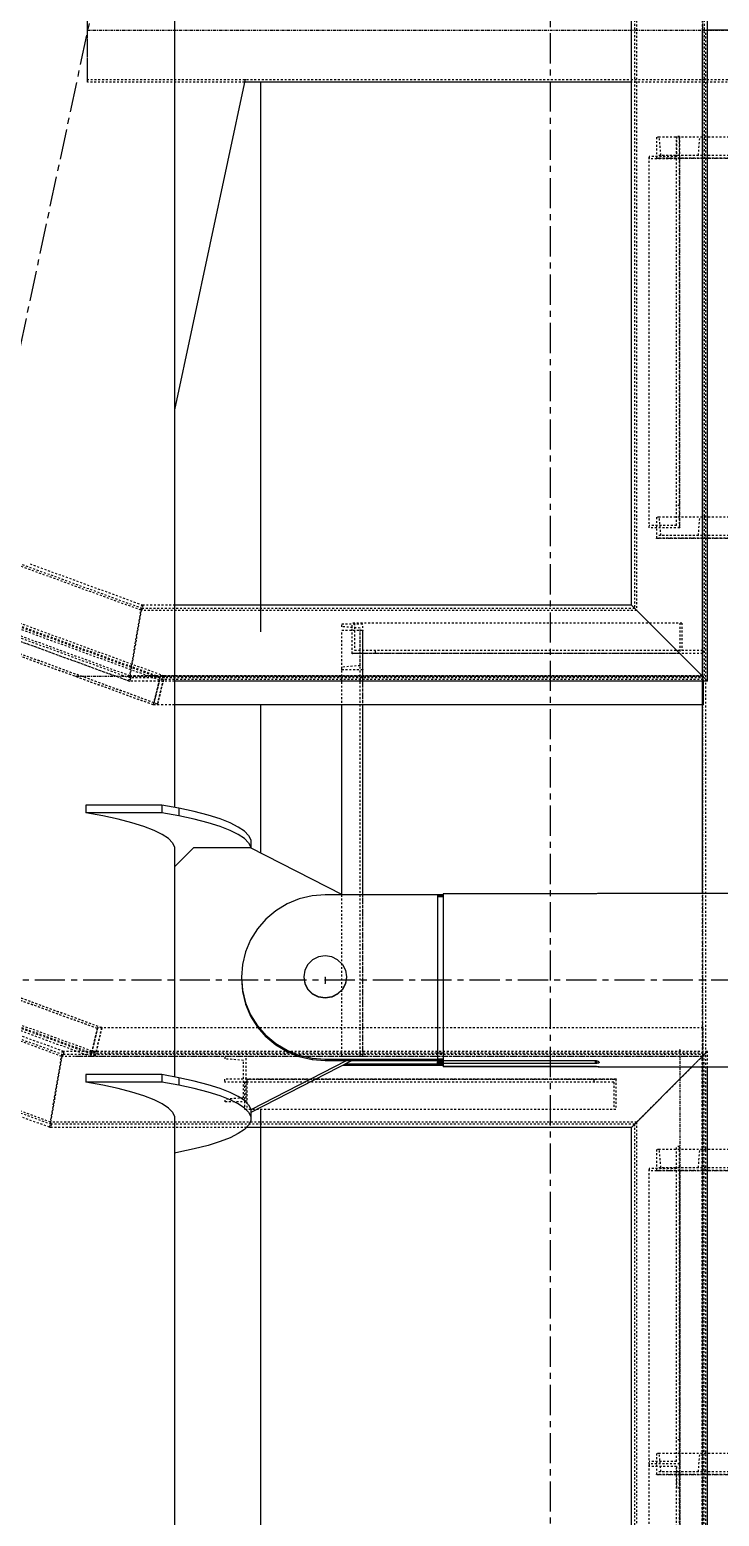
# Model space of a CAD drawing. Header units: millimetres. Extents: x 5143 to 30813, y 232 to 21408.
# Drawn here: x 11878.1 to 12059.4, y 17239.3 to 17630.4 of the extents above; entities that cross this region are included whole.
import ezdxf

# ---------------------------------------------------------------- set-up
doc = ezdxf.new("R2010")
doc.units = ezdxf.units.MM
doc.header["$LTSCALE"] = 0.25
for name, pattern in [('CENTER', [50.8, 31.75, -6.35, 6.35, -6.35]), ('XKITLINE00', [0]), ('XKITLINE02', [4, 2, -2]), ('XKITLINE03', [6, 3, -1, 1, -1])]:
    doc.linetypes.add(name, pattern=pattern)

msp = doc.modelspace()

# ---------------------------------------------------------------- linework, layer by layer
at = {"color": 1, "linetype": 'XKITLINE03'}
for p, q in [((12055.02, 19330.99), (12055.02, 17630.24)), ((11893.35, 17630.24), (12316.66, 17630.24)), ((12055.02, 17630.24), (12055.02, 17151.06)), ((12042.99, 17596.59), (12166.99, 17596.59)), ((12048.99, 17596.42), (12048.99, 17499.34)), ((12042.99, 17496.59), (12166.99, 17496.59)), ((11965.67, 17360.27), (11965.67, 17472.27)), ((12049.01, 17466.27), (11962.92, 17466.25)), ((11890.25, 17460.27), (12055.17, 17460.27)), ((12049.01, 17361.99), (12049.01, 17146.24)), ((12055.17, 17360.27), (11890.25, 17360.27)), ((11935.17, 17354.28), (12032.26, 17354.28)), ((12042.99, 17330.28), (12166.99, 17330.28)), ((12048.99, 17330.11), (12048.99, 17253.03)), ((12048.99, 17253.03), (12048.99, 17175.94)), ((12042.99, 17250.28), (12166.99, 17250.28))]:
    msp.add_line(p, q, dxfattribs=at)
at = {"color": 3, "linetype": 'XKITLINE02'}
for p, q in [((12055.02, 17630.24), (12055.02, 19043.1)), ((11893.35, 17617.19), (11893.35, 17643.89)), ((11893.35, 17616.59), (11893.35, 17643.54)), ((12037.69, 17642.74), (12037.69, 17477.59)), ((12054.93, 17642.74), (12054.93, 17460.35)), ((12037.16, 17641.93), (12037.16, 17478.12)), ((12055.46, 17641.93), (12055.46, 17459.82)), ((12062.52, 17630.24), (12055.02, 17630.24)), ((12062.52, 17630.24), (12055.02, 17630.24)), ((12055.02, 17430.66), (12055.02, 17630.24)), ((12055.87, 17151.06), (12055.87, 17630.24)), ((12316.66, 17617.19), (11893.35, 17617.19)), ((11934.6, 17616.59), (11893.35, 17616.59)), ((12062.52, 17616.59), (12036.31, 17616.59)), ((12042.99, 17596.59), (12042.99, 17602.09)), ((12166.99, 17602.09), (12042.99, 17602.09)), ((12043.67, 17602.09), (12042.99, 17602.09)), ((12042.99, 17596.59), (12042.99, 17602.09)), ((12044.06, 17597.29), (12043.67, 17602.09)), ((12048.99, 17602.24), (12048.19, 17602.24)), ((12048.19, 17602.24), (12048.19, 17597.01)), ((12048.19, 17499.92), (12048.19, 17602.24)), ((12048.99, 17602.24), (12048.99, 17596.42)), ((12048.99, 17499.34), (12048.99, 17602.24)), ((12053.93, 17597.29), (12054.31, 17602.09)), ((12054.99, 17602.09), (12054.31, 17602.09)), ((12054.99, 17596.59), (12054.99, 17602.09)), ((12048.19, 17597.01), (12040.99, 17597.01)), ((12040.99, 17597.01), (12040.99, 17596.42)), ((12040.99, 17499.34), (12040.99, 17597.01)), ((12048.99, 17596.42), (12040.99, 17596.42)), ((12166.99, 17597.29), (12042.99, 17597.29)), ((12166.99, 17596.59), (12042.99, 17596.59)), ((12054.99, 17596.59), (12042.99, 17596.59)), ((12053.93, 17597.29), (12044.06, 17597.29)), ((11907.41, 17477.64), (11653.2, 17570.49)), ((11907.74, 17478.08), (11653.84, 17570.82)), ((11904.49, 17460.36), (11649.65, 17553.43)), ((11904.64, 17459.73), (11650.08, 17552.71)), ((11912.26, 17459.24), (11657.36, 17552.32)), ((11912.38, 17460.06), (11657.38, 17553.17)), ((11913.25, 17459.45), (11658.86, 17552.35)), ((11913.53, 17460.3), (11659.12, 17553.2)), ((11910.64, 17452.74), (11656.24, 17545.64)), ((11911.7, 17452.96), (11657.83, 17545.67)), ((11911.75, 17452.97), (11657.9, 17545.67)), ((11904.22, 17458.98), (11763.8, 17510.27)), ((11910.59, 17452.73), (11763.8, 17506.33)), ((12042.99, 17496.59), (12042.99, 17502.09)), ((12166.99, 17502.09), (12042.99, 17502.09)), ((12043.67, 17502.09), (12042.99, 17502.09)), ((12042.99, 17496.59), (12042.99, 17502.09)), ((12044.06, 17497.29), (12043.67, 17502.09)), ((12048.99, 17505.15), (12048.19, 17505.15)), ((12053.93, 17497.29), (12054.31, 17502.09)), ((12054.99, 17502.09), (12054.31, 17502.09)), ((12054.99, 17496.59), (12054.99, 17502.09)), ((12048.19, 17499.92), (12040.99, 17499.92)), ((12048.99, 17499.34), (12040.99, 17499.34)), ((12166.99, 17497.29), (12042.99, 17497.29)), ((12166.99, 17496.59), (12042.99, 17496.59)), ((12054.99, 17496.59), (12042.99, 17496.59)), ((12053.93, 17497.29), (12044.06, 17497.29)), ((11907.89, 17478.93), (11878.14, 17489.8)), ((11904.22, 17458.98), (11907.61, 17479.03)), ((11904.22, 17458.97), (11907.59, 17478.97)), ((11907.74, 17478.12), (11907.39, 17477.59)), ((11907.74, 17478.08), (11907.41, 17477.64)), ((12036.31, 17478.97), (11907.59, 17478.97)), ((11907.89, 17478.97), (11907.74, 17478.12)), ((11907.89, 17478.93), (11907.74, 17478.08)), ((12037.16, 17478.12), (11907.74, 17478.12)), ((11907.41, 17477.64), (11904.49, 17460.36)), ((11907.39, 17477.59), (11904.49, 17460.35)), ((12037.69, 17477.59), (11907.39, 17477.59)), ((12049.61, 17474.27), (11962.92, 17474.25)), ((11962.92, 17466.25), (11962.92, 17474.25)), ((11963.53, 17474.25), (11963.53, 17467.05)), ((12049.01, 17474.27), (12049.01, 17466.27)), ((12049.61, 17474.27), (12049.61, 17467.07)), ((11904.5, 17458.88), (11865, 17473.31)), ((11965.67, 17473.99), (11960.17, 17473.99)), ((11960.17, 17473.31), (11960.17, 17473.99)), ((11964.97, 17472.93), (11960.17, 17473.31)), ((11960.17, 17360.27), (11960.17, 17472.27)), ((11965.67, 17472.27), (11960.17, 17472.27)), ((11964.97, 17463.05), (11964.97, 17472.93)), ((11964.97, 17360.27), (11964.97, 17472.27)), ((11965.67, 17461.99), (11965.67, 17473.99)), ((11965.67, 17360.27), (11965.67, 17472.27)), ((12055.07, 17466.27), (11962.92, 17466.25)), ((12055.07, 17467.07), (11963.53, 17467.05)), ((11968.99, 17467.06), (11968.99, 17466.26)), ((12055.07, 17467.07), (12055.07, 17466.27)), ((11964.97, 17463.05), (11960.17, 17462.67)), ((11960.17, 17461.99), (11960.17, 17462.67)), ((11965.67, 17466.26), (11962.92, 17466.25)), ((11904.25, 17458.97), (11904.22, 17458.98)), ((11916.2, 17458.97), (11904.22, 17458.97)), ((11904.49, 17460.36), (11904.64, 17459.73)), ((11904.49, 17460.35), (11904.66, 17459.82)), ((12054.93, 17460.35), (11904.49, 17460.35)), ((11904.64, 17459.73), (11904.5, 17458.88)), ((11904.66, 17459.82), (11904.51, 17458.97)), ((12055.46, 17459.82), (11904.66, 17459.82)), ((11912.43, 17460.27), (11910.59, 17452.77)), ((11912.38, 17460.06), (11910.59, 17452.73)), ((11912.3, 17459.42), (11910.64, 17452.77)), ((11912.26, 17459.24), (11910.64, 17452.74)), ((11913.24, 17459.42), (11911.65, 17452.77)), ((11913.53, 17460.27), (11911.69, 17452.77)), ((11913.25, 17459.45), (11911.7, 17452.96)), ((11911.75, 17452.97), (11913.53, 17460.3)), ((11913.25, 17459.45), (11912.26, 17459.24)), ((12055.17, 17459.42), (11912.3, 17459.42)), ((11913.53, 17460.3), (11912.38, 17460.06)), ((12055.17, 17460.27), (11912.43, 17460.27)), ((11965.67, 17461.99), (11960.17, 17461.99)), ((12055.17, 17460.27), (12055.17, 17452.77)), ((12055.17, 17452.77), (12055.17, 17460.27)), ((12055.17, 17459.42), (12055.17, 17452.77)), ((11886.55, 17360.27), (11632.6, 17453.08)), ((11886.91, 17360.7), (11633.27, 17453.4)), ((11894.41, 17361.1), (11640.14, 17454.02)), ((11895.35, 17360.47), (11641.67, 17453.17)), ((11895.46, 17361.29), (11641.69, 17454.02)), ((11910.64, 17452.77), (11910.59, 17452.77)), ((11916.2, 17452.77), (11910.59, 17452.77)), ((11910.64, 17452.74), (11910.59, 17452.73)), ((11911.69, 17452.77), (11911.65, 17452.77)), ((11911.75, 17452.97), (11911.7, 17452.96)), ((12055.17, 17452.77), (12055.17, 17452.77)), ((11883.6, 17342.99), (11628.99, 17436.05)), ((11883.77, 17342.36), (11629.44, 17435.32)), ((11897.08, 17367.82), (11763.8, 17416.53)), ((11897.03, 17367.81), (11763.8, 17416.5)), ((11895.92, 17367.61), (11763.8, 17415.89)), ((11895.86, 17367.6), (11763.8, 17415.86)), ((11894.13, 17360.25), (11763.8, 17407.88)), ((11887.06, 17361.55), (11763.8, 17406.6)), ((11960.17, 17360.27), (11960.17, 17402.8)), ((11965.67, 17360.27), (11965.67, 17402.73)), ((12055.02, 17151.06), (12055.02, 17403.13)), ((11883.33, 17341.62), (11733.38, 17396.42)), ((11895.86, 17367.6), (11894.13, 17360.25)), ((11895.91, 17367.77), (11894.14, 17360.27)), ((11895.92, 17367.61), (11894.41, 17361.1)), ((11895.96, 17367.77), (11894.42, 17361.12)), ((11897.08, 17367.77), (11895.3, 17360.27)), ((11897.08, 17367.82), (11895.35, 17360.47)), ((11897.03, 17367.77), (11895.42, 17361.12)), ((11897.03, 17367.81), (11895.46, 17361.29)), ((11895.92, 17367.61), (11895.86, 17367.6)), ((12055.17, 17367.77), (11895.91, 17367.77)), ((11897.08, 17367.82), (11897.03, 17367.81)), ((12055.17, 17360.27), (12055.17, 17367.77)), ((12055.17, 17360.27), (12055.17, 17367.77)), ((11883.33, 17341.62), (11886.75, 17361.66)), ((11883.33, 17341.59), (11886.73, 17361.59)), ((11886.91, 17360.74), (11886.53, 17360.21)), ((11886.91, 17360.7), (11886.55, 17360.27)), ((12056.31, 17361.59), (11886.73, 17361.59)), ((11887.05, 17361.59), (11886.91, 17360.74)), ((11887.06, 17361.55), (11886.91, 17360.7)), ((12055.46, 17360.74), (11886.91, 17360.74)), ((11895.46, 17361.29), (11894.41, 17361.1)), ((12055.17, 17361.12), (11894.42, 17361.12)), ((12036.31, 17341.59), (12056.31, 17361.59)), ((12052.14, 17357.43), (12056.31, 17361.59)), ((12055.46, 17360.74), (12054.93, 17360.21)), ((12055.46, 17360.74), (12054.93, 17360.21)), ((12055.17, 17361.12), (12055.17, 17361.12)), ((12056.31, 17361.59), (12055.46, 17360.74)), ((12056.31, 17361.59), (12055.46, 17360.74)), ((12055.46, 17150.24), (12055.46, 17360.74)), ((12056.31, 17361.59), (12056.31, 17361.59)), ((12056.31, 17150.17), (12056.31, 17361.59)), ((11886.55, 17360.27), (11883.6, 17342.99)), ((11886.53, 17360.21), (11883.6, 17342.97)), ((12054.93, 17360.21), (11886.53, 17360.21)), ((11895.35, 17360.47), (11894.13, 17360.25)), ((12055.17, 17360.27), (11894.14, 17360.27)), ((11935.01, 17360.27), (11929.51, 17360.27)), ((11929.51, 17359.59), (11929.51, 17360.27)), ((11934.31, 17359.21), (11929.51, 17359.59)), ((11934.31, 17349.34), (11934.31, 17359.21)), ((11935.01, 17348.27), (11935.01, 17360.27)), ((11965.67, 17360.27), (11960.17, 17360.27)), ((12037.69, 17342.97), (12054.93, 17360.21)), ((12037.69, 17342.97), (12054.93, 17360.21)), ((12054.93, 17150.18), (12054.93, 17360.21)), ((12055.17, 17360.27), (12055.17, 17360.27)), ((12032.26, 17354.28), (11929.36, 17354.28)), ((11929.36, 17354.28), (11929.36, 17353.48)), ((12031.68, 17353.48), (11929.36, 17353.48)), ((11934.59, 17353.48), (11934.59, 17346.28)), ((11935.17, 17354.28), (11935.17, 17346.28)), ((12026.45, 17354.28), (12026.45, 17353.48)), ((12031.68, 17353.48), (12031.68, 17346.28)), ((12032.26, 17354.28), (12032.26, 17346.28)), ((11934.31, 17349.34), (11929.51, 17348.95)), ((11929.51, 17348.27), (11929.51, 17348.95)), ((11935.01, 17348.27), (11929.51, 17348.27)), ((12032.26, 17346.28), (11934.59, 17346.28)), ((11883.41, 17341.59), (11883.33, 17341.62)), ((11883.63, 17341.51), (11883.33, 17341.62)), ((11935.13, 17341.59), (11883.33, 17341.59)), ((11883.6, 17342.99), (11883.77, 17342.36)), ((11883.6, 17342.97), (11883.79, 17342.44)), ((12037.69, 17342.97), (11883.6, 17342.97)), ((11883.77, 17342.36), (11883.63, 17341.51)), ((11883.79, 17342.44), (11883.64, 17341.59)), ((12037.16, 17342.44), (11883.79, 17342.44)), ((12037.16, 17342.44), (12036.31, 17341.59)), ((12037.16, 17342.44), (12036.31, 17341.59)), ((12036.31, 17341.59), (12036.31, 17341.59)), ((12036.31, 17341.59), (12036.31, 17341.59)), ((12037.69, 17342.97), (12037.16, 17342.44)), ((12037.69, 17342.97), (12037.16, 17342.44)), ((12037.16, 17342.44), (12037.16, 17150.24)), ((12037.69, 17342.97), (12037.69, 17150.18)), ((12042.99, 17330.28), (12042.99, 17335.78)), ((12166.99, 17335.78), (12042.99, 17335.78)), ((12043.67, 17335.78), (12042.99, 17335.78)), ((12042.99, 17330.28), (12042.99, 17335.78)), ((12044.06, 17330.98), (12043.67, 17335.78)), ((12048.99, 17336.51), (12048.19, 17336.51)), ((12048.19, 17330.75), (12048.19, 17336.51)), ((12048.99, 17330.11), (12048.99, 17336.51)), ((12053.93, 17330.98), (12054.31, 17335.78)), ((12054.99, 17335.78), (12054.31, 17335.78)), ((12054.99, 17330.28), (12054.99, 17335.78)), ((12048.19, 17330.75), (12040.99, 17330.75)), ((12040.99, 17330.75), (12040.99, 17330.11)), ((12040.99, 17253.03), (12040.99, 17330.75)), ((12048.99, 17330.11), (12040.99, 17330.11)), ((12166.99, 17330.98), (12042.99, 17330.98)), ((12166.99, 17330.28), (12042.99, 17330.28)), ((12054.99, 17330.28), (12042.99, 17330.28)), ((12053.93, 17330.98), (12044.06, 17330.98)), ((12048.19, 17253.67), (12048.19, 17330.98)), ((12048.99, 17253.03), (12048.99, 17330.98)), ((12048.99, 17259.42), (12048.19, 17259.42)), ((12042.99, 17250.28), (12042.99, 17255.78)), ((12166.99, 17255.78), (12042.99, 17255.78)), ((12043.67, 17255.78), (12042.99, 17255.78)), ((12042.99, 17250.28), (12042.99, 17255.78)), ((12044.06, 17250.98), (12043.67, 17255.78)), ((12053.93, 17250.98), (12054.31, 17255.78)), ((12054.99, 17255.78), (12054.31, 17255.78)), ((12054.99, 17250.28), (12054.99, 17255.78)), ((12048.19, 17253.67), (12040.99, 17253.67)), ((12040.99, 17253.03), (12040.99, 17252.39)), ((12048.99, 17253.03), (12040.99, 17253.03)), ((12040.99, 17175.3), (12040.99, 17253.03)), ((12048.99, 17253.03), (12040.99, 17253.03)), ((12048.19, 17252.39), (12040.99, 17252.39)), ((12048.19, 17252.39), (12048.19, 17246.63)), ((12048.19, 17169.54), (12048.19, 17252.39)), ((12048.99, 17246.63), (12048.99, 17253.03)), ((12166.99, 17250.98), (12042.99, 17250.98)), ((12166.99, 17250.28), (12042.99, 17250.28)), ((12054.99, 17250.28), (12042.99, 17250.28)), ((12053.93, 17250.98), (12044.06, 17250.98)), ((12048.99, 17169.54), (12048.99, 17250.98)), ((12048.99, 17246.63), (12048.19, 17246.63))]:
    msp.add_line(p, q, dxfattribs=at)
at = {"color": 8, "linetype": 'CENTER'}
for p, q in [((12015, 18543.85), (12015, 16877.2)), ((12015, 18200.27), (11840, 17380.27)), ((12370, 17380.27), (11840, 17380.28)), ((11955.8, 17381.07), (11955.8, 17379.49))]:
    msp.add_line(p, q, dxfattribs=at)
at = {"color": 8, "linetype": 'XKITLINE00'}
for p, q in [((11916.2, 17654.86), (11916.2, 17425.74)), ((11934.77, 17617.38), (11916.2, 17530.36)), ((11938.8, 17616.59), (11938.8, 17471.98)), ((11938.8, 17460.55), (11938.8, 17460.27)), ((11938.8, 17452.77), (11938.8, 17413.75)), ((11912.88, 17426.35), (11892.88, 17426.35)), ((11892.88, 17426.35), (11892.88, 17424.38)), ((11897.34, 17423.56), (11892.88, 17424.38)), ((11912.88, 17424.38), (11892.88, 17424.38)), ((11901.4, 17422.68), (11897.34, 17423.56)), ((11917.34, 17425.53), (11912.88, 17426.35)), ((11912.88, 17426.35), (11912.88, 17424.38)), ((11917.34, 17423.56), (11912.88, 17424.38)), ((11921.4, 17424.65), (11917.34, 17425.53)), ((11917.34, 17425.53), (11917.34, 17423.56)), ((11921.4, 17422.68), (11917.34, 17423.56)), ((11925.01, 17423.71), (11921.4, 17424.65)), ((11928.16, 17422.72), (11925.01, 17423.71)), ((11905.01, 17421.74), (11901.4, 17422.68)), ((11908.16, 17420.75), (11905.01, 17421.74)), ((11910.82, 17419.71), (11908.16, 17420.75)), ((11912.96, 17418.65), (11910.82, 17419.71)), ((11925.01, 17421.74), (11921.4, 17422.68)), ((11928.16, 17420.75), (11925.01, 17421.74)), ((11930.82, 17421.68), (11928.16, 17422.72)), ((11930.82, 17419.71), (11928.16, 17420.75)), ((11932.96, 17420.61), (11930.82, 17421.68)), ((11932.96, 17418.65), (11930.82, 17419.71)), ((11934.59, 17419.52), (11932.96, 17420.61)), ((11934.59, 17419.52), (11935.68, 17418.4)), ((11914.59, 17417.55), (11912.96, 17418.65)), ((11914.59, 17417.55), (11915.68, 17416.43)), ((11915.68, 17416.43), (11916.23, 17415.3)), ((11934.59, 17417.55), (11932.96, 17418.65)), ((11934.59, 17417.55), (11935.68, 17416.43)), ((11935.68, 17418.4), (11936.23, 17417.27)), ((11935.68, 17416.43), (11936.23, 17415.3)), ((11936.23, 17417.27), (11936.23, 17415.3)), ((11916.2, 17415.37), (11916.2, 17410.16)), ((11921.2, 17415.09), (11916.2, 17410.16)), ((11916.23, 17414.17), (11916.2, 17414.1)), ((11916.23, 17415.3), (11916.23, 17414.17)), ((11936.2, 17415.09), (11921.2, 17415.09)), ((11960.32, 17402.73), (11936.2, 17415.09)), ((11936.23, 17415.3), (11936.23, 17415.07)), ((11916.2, 17410.16), (11916.2, 17354.86)), ((11945.81, 17400.36), (11942.86, 17398.59)), ((11949, 17401.67), (11945.81, 17400.36)), ((11952.35, 17402.46), (11949, 17401.67)), ((11955.8, 17402.73), (11952.35, 17402.46)), ((11986.8, 17402.73), (11955.8, 17402.73)), ((11986.8, 17402.62), (11985.3, 17402.62)), ((11985.3, 17402.62), (11985.3, 17402.22)), ((11986.8, 17402.22), (11985.3, 17402.22)), ((11985.3, 17402.22), (11985.3, 17401.26)), ((11985.3, 17401.26), (11985.3, 17399.76)), ((12026.8, 17403.07), (11986.8, 17403.07)), ((11986.8, 17403.07), (11986.8, 17402.79)), ((11986.8, 17402.79), (11986.8, 17401.76)), ((11986.8, 17401.76), (11986.8, 17400.09)), ((11986.8, 17400.09), (11986.8, 17397.81)), ((12027.11, 17403.07), (12026.8, 17403.07)), ((12027.39, 17403.09), (12027.11, 17403.07)), ((12027.63, 17403.1), (12027.39, 17403.09)), ((12027.8, 17403.13), (12027.63, 17403.1)), ((12182.19, 17403.13), (12027.8, 17403.13)), ((11940.24, 17396.38), (11938, 17393.8)), ((11942.86, 17398.59), (11940.24, 17396.38)), ((11985.3, 17399.76), (11985.3, 17397.76)), ((11985.3, 17397.76), (11985.3, 17395.31)), ((11986.8, 17397.81), (11986.8, 17395)), ((11938, 17393.8), (11936.19, 17390.9)), ((11985.3, 17395.31), (11985.3, 17392.47)), ((11985.3, 17392.47), (11985.3, 17389.33)), ((11986.8, 17395), (11986.8, 17391.74)), ((11936.19, 17390.9), (11934.87, 17387.76)), ((11985.3, 17389.33), (11985.3, 17385.95)), ((11986.8, 17391.74), (11986.8, 17388.13)), ((11986.8, 17388.13), (11986.8, 17384.28)), ((11934.07, 17384.45), (11933.8, 17381.07)), ((11934.87, 17387.76), (11934.07, 17384.45)), ((11951.27, 17384.45), (11950.47, 17382.91)), ((11952.5, 17385.67), (11951.27, 17384.45)), ((11954.07, 17386.45), (11952.5, 17385.67)), ((11955.8, 17386.72), (11954.07, 17386.45)), ((11957.53, 17386.45), (11955.8, 17386.72)), ((11959.09, 17385.67), (11957.53, 17386.45)), ((11960.33, 17384.45), (11959.09, 17385.67)), ((11960.33, 17384.45), (11961.12, 17382.91)), ((11985.3, 17385.95), (11985.3, 17382.42)), ((11986.8, 17384.28), (11986.8, 17380.32)), ((11933.8, 17381.07), (11933.8, 17380.72)), ((11933.8, 17381.07), (11934.07, 17377.68)), ((11933.8, 17380.72), (11934.07, 17377.33)), ((11950.47, 17382.91), (11950.2, 17381.21)), ((11950.2, 17381.21), (11950.2, 17381.07)), ((11950.2, 17381.21), (11950.47, 17379.5)), ((11950.2, 17381.07), (11950.47, 17379.36)), ((11961.12, 17382.91), (11961.4, 17381.21)), ((11961.4, 17381.21), (11961.12, 17379.5)), ((11961.4, 17381.07), (11961.12, 17379.36)), ((11961.4, 17381.21), (11961.4, 17381.07)), ((11985.3, 17382.42), (11985.3, 17378.84)), ((11986.8, 17380.32), (11986.8, 17376.35)), ((11934.07, 17377.68), (11934.87, 17374.37)), ((11934.07, 17377.33), (11934.87, 17374.02)), ((11950.47, 17379.5), (11951.27, 17377.97)), ((11950.47, 17379.36), (11951.27, 17377.83)), ((11952.5, 17376.75), (11951.27, 17377.97)), ((11952.5, 17376.61), (11951.27, 17377.83)), ((11954.07, 17375.96), (11952.5, 17376.75)), ((11954.07, 17375.82), (11952.5, 17376.61)), ((11959.09, 17376.75), (11957.53, 17375.96)), ((11959.09, 17376.61), (11957.53, 17375.82)), ((11960.33, 17377.97), (11959.09, 17376.75)), ((11960.33, 17377.83), (11959.09, 17376.61)), ((11961.12, 17379.5), (11960.33, 17377.97)), ((11961.12, 17379.36), (11960.33, 17377.83)), ((11985.3, 17378.84), (11985.3, 17375.3)), ((11986.8, 17376.35), (11986.8, 17372.5)), ((11934.87, 17374.37), (11936.19, 17371.23)), ((11934.87, 17374.02), (11936.19, 17370.88)), ((11955.8, 17375.69), (11954.07, 17375.96)), ((11955.8, 17375.55), (11954.07, 17375.82)), ((11957.53, 17375.96), (11955.8, 17375.69)), ((11957.53, 17375.82), (11955.8, 17375.55)), ((11955.8, 17375.69), (11955.8, 17375.55)), ((11985.3, 17375.3), (11985.3, 17371.88)), ((11986.8, 17372.5), (11986.8, 17368.89)), ((11936.19, 17371.23), (11938, 17368.34)), ((11936.19, 17370.88), (11938, 17367.98)), ((11985.3, 17371.88), (11985.3, 17368.68)), ((11985.3, 17368.68), (11985.3, 17365.78)), ((11986.8, 17368.89), (11986.8, 17365.62)), ((11938, 17368.34), (11940.24, 17365.75)), ((11938, 17367.98), (11940.24, 17365.4)), ((11942.86, 17363.54), (11940.24, 17365.75)), ((11942.86, 17363.19), (11940.24, 17365.4)), ((11985.3, 17365.78), (11985.3, 17363.25)), ((11986.8, 17365.62), (11986.8, 17362.8)), ((11945.81, 17361.77), (11942.86, 17363.54)), ((11945.81, 17361.42), (11942.86, 17363.19)), ((11949, 17360.47), (11945.81, 17361.77)), ((11949, 17360.12), (11945.81, 17361.42)), ((11985.3, 17363.25), (11985.3, 17361.15)), ((11986.8, 17361.15), (11985.3, 17361.15)), ((11985.3, 17361.15), (11985.3, 17359.55)), ((11986.8, 17362.8), (11986.8, 17360.51)), ((11961.35, 17359.06), (11936.23, 17346.19)), ((11962.72, 17359.06), (11936.23, 17345.49)), ((11952.35, 17359.67), (11949, 17360.47)), ((11952.35, 17359.32), (11949, 17360.12)), ((11952.35, 17359.67), (11952.35, 17359.32)), ((11955.8, 17359.41), (11952.35, 17359.67)), ((11955.8, 17359.06), (11952.35, 17359.32)), ((11955.8, 17359.41), (11955.8, 17359.06)), ((11986.8, 17359.41), (11955.8, 17359.41)), ((12026.8, 17359.06), (11955.8, 17359.06)), ((11986.8, 17357.83), (11960.32, 17357.83)), ((11985.3, 17358.18), (11961.01, 17358.18)), ((11986.8, 17359.55), (11985.3, 17359.55)), ((11985.3, 17359.04), (11985.3, 17358.82)), ((11985.3, 17358.27), (11985.3, 17358.82)), ((11986.8, 17358.82), (11985.3, 17358.82)), ((11986.8, 17358.52), (11985.3, 17358.52)), ((11985.3, 17358.27), (11985.3, 17358.09)), ((11985.3, 17358.09), (11985.3, 17357.98)), ((11986.8, 17358.09), (11985.3, 17358.09)), ((11986.8, 17357.98), (11985.3, 17357.98)), ((11986.8, 17360.51), (11986.8, 17359.1)), ((12026.8, 17359.1), (11986.8, 17359.1)), ((11986.8, 17359.04), (11986.8, 17358.41)), ((11986.8, 17359.04), (11986.8, 17358.82)), ((12026.8, 17358.41), (11986.8, 17358.41)), ((11986.8, 17358.41), (11986.8, 17357.78)), ((11986.8, 17357.78), (11986.8, 17357.57)), ((12026.8, 17357.57), (11986.8, 17357.57)), ((11986.8, 17357.57), (11986.8, 17357.48)), ((12026.8, 17357.48), (11986.8, 17357.48)), ((12027.11, 17359.08), (12026.8, 17359.1)), ((12026.8, 17359.1), (12026.8, 17359.06)), ((12026.8, 17359.04), (12026.8, 17358.41)), ((12027.11, 17358.42), (12026.8, 17358.41)), ((12026.8, 17357.57), (12026.8, 17357.48)), ((12027.11, 17357.56), (12026.8, 17357.57)), ((12027.11, 17357.48), (12026.8, 17357.48)), ((12027.39, 17359.02), (12027.11, 17359.08)), ((12027.11, 17359.08), (12027.11, 17358.42)), ((12027.39, 17358.45), (12027.11, 17358.42)), ((12027.11, 17357.56), (12027.11, 17357.48)), ((12027.39, 17357.55), (12027.11, 17357.56)), ((12027.39, 17357.47), (12027.11, 17357.48)), ((12027.63, 17358.93), (12027.39, 17359.02)), ((12027.63, 17358.51), (12027.39, 17358.45)), ((12027.63, 17357.53), (12027.39, 17357.55)), ((12027.63, 17357.45), (12027.39, 17357.47)), ((12027.8, 17358.82), (12027.63, 17358.93)), ((12027.8, 17358.58), (12027.63, 17358.51)), ((12027.8, 17357.51), (12027.63, 17357.53)), ((12027.8, 17357.43), (12027.63, 17357.45)), ((12027.88, 17358.74), (12027.8, 17358.82)), ((12027.88, 17358.66), (12027.8, 17358.58)), ((12027.88, 17357.48), (12027.8, 17357.51)), ((12027.88, 17357.45), (12027.8, 17357.43)), ((12182.19, 17357.43), (12027.8, 17357.43)), ((12027.88, 17358.74), (12027.88, 17358.66)), ((12027.88, 17357.48), (12027.88, 17357.45)), ((11912.88, 17355.47), (11892.88, 17355.47)), ((11892.88, 17355.47), (11892.88, 17353.5)), ((11897.34, 17352.68), (11892.88, 17353.5)), ((11912.88, 17353.5), (11892.88, 17353.5)), ((11917.34, 17354.65), (11912.88, 17355.47)), ((11912.88, 17355.47), (11912.88, 17353.5)), ((11917.34, 17352.68), (11912.88, 17353.5)), ((11921.4, 17353.76), (11917.34, 17354.65)), ((11917.34, 17354.65), (11917.34, 17352.68)), ((11925.01, 17352.82), (11921.4, 17353.76)), ((11901.4, 17351.79), (11897.34, 17352.68)), ((11905.01, 17350.85), (11901.4, 17351.79)), ((11908.16, 17349.86), (11905.01, 17350.85)), ((11910.82, 17348.83), (11908.16, 17349.86)), ((11921.4, 17351.79), (11917.34, 17352.68)), ((11925.01, 17350.85), (11921.4, 17351.79)), ((11928.16, 17351.83), (11925.01, 17352.82)), ((11928.16, 17349.86), (11925.01, 17350.85)), ((11930.82, 17350.8), (11928.16, 17351.83)), ((11930.82, 17348.83), (11928.16, 17349.86)), ((11932.96, 17349.73), (11930.82, 17350.8)), ((11934.59, 17348.63), (11932.96, 17349.73)), ((11912.96, 17347.76), (11910.82, 17348.83)), ((11914.59, 17346.66), (11912.96, 17347.76)), ((11914.59, 17346.66), (11915.68, 17345.55)), ((11915.68, 17345.55), (11916.23, 17344.42)), ((11932.96, 17347.76), (11930.82, 17348.83)), ((11934.59, 17346.66), (11932.96, 17347.76)), ((11934.59, 17348.63), (11935.68, 17347.52)), ((11934.59, 17346.66), (11935.68, 17345.55)), ((11935.68, 17347.52), (11936.23, 17346.39)), ((11935.68, 17345.55), (11936.23, 17344.42)), ((11936.23, 17346.39), (11936.23, 17344.42)), ((11938.8, 17346.28), (11938.8, 17164.71)), ((11916.2, 17344.48), (11916.2, 16774.54)), ((11916.23, 17343.28), (11916.2, 17343.22)), ((11916.23, 17344.42), (11916.23, 17343.28)), ((11935.68, 17342.15), (11934.59, 17341.04)), ((11936.23, 17343.28), (11935.68, 17342.15)), ((11936.23, 17344.42), (11936.23, 17343.28)), ((11928.16, 17337.84), (11925.01, 17336.85)), ((11930.81, 17338.87), (11928.16, 17337.84)), ((11932.96, 17339.94), (11930.81, 17338.87)), ((11934.59, 17341.04), (11932.96, 17339.94)), ((11917.34, 17335.02), (11916.2, 17334.81)), ((11921.4, 17335.91), (11917.34, 17335.02)), ((11925.01, 17336.85), (11921.4, 17335.91))]:
    msp.add_line(p, q, dxfattribs=at)
at = {"color": 7, "linetype": 'XKITLINE00'}
for p, q in [((12036.31, 17478.97), (12036.31, 17642.84)), ((12056.31, 17458.97), (12056.31, 17642.84)), ((12062.52, 17630.24), (12056.31, 17630.24)), ((12036.31, 17616.59), (11934.6, 17616.59)), ((12036.31, 17478.97), (11916.2, 17478.97)), ((12056.31, 17458.97), (12036.31, 17478.97)), ((12056.31, 17458.97), (12036.31, 17478.97)), ((12056.31, 17458.97), (11916.2, 17458.97)), ((12055.02, 17403.13), (12055.02, 17458.97)), ((12055.17, 17458.97), (12055.17, 17452.77)), ((12055.17, 17452.77), (11916.2, 17452.77)), ((11960.17, 17402.8), (11960.17, 17452.77)), ((11965.67, 17402.73), (11965.67, 17452.77)), ((12036.31, 17341.59), (12052.14, 17357.43)), ((12056.31, 17150.17), (12056.31, 17357.43)), ((12036.31, 17341.59), (11935.13, 17341.59)), ((12036.31, 17150.17), (12036.31, 17341.59))]:
    msp.add_line(p, q, dxfattribs=at)
at = {"color": 1, "linetype": 'XKITLINE00'}
for centre in [(11893.35, 17630.24), (12055.02, 17630.24), (12055.02, 17630.24), (12042.99, 17596.59), (12048.99, 17596.42), (12054.99, 17596.59), (12048.99, 17499.34), (12042.99, 17496.59), (12054.99, 17496.59), (11965.67, 17472.27), (11962.92, 17466.25), (12049.01, 17466.27), (11890.25, 17460.27), (11965.67, 17461.99), (12055.17, 17460.27), (12049.01, 17361.99), (11890.25, 17360.27), (11935.01, 17360.27), (11965.67, 17360.27), (12055.17, 17360.27), (11935.17, 17354.28), (12032.26, 17354.28), (12042.99, 17330.28), (12048.99, 17330.11), (12054.99, 17330.28), (12048.99, 17253.03), (12048.99, 17253.03), (12042.99, 17250.28), (12054.99, 17250.28)]:
    msp.add_circle(centre, 0.05, dxfattribs=at)
at = {"color": 8, "linetype": 'XKITLINE00'}
for centre in [(11955.8, 17381.07), (11955.8, 17379.49)]:
    msp.add_circle(centre, 0.05, dxfattribs=at)

doc.saveas('drawing.dxf')
